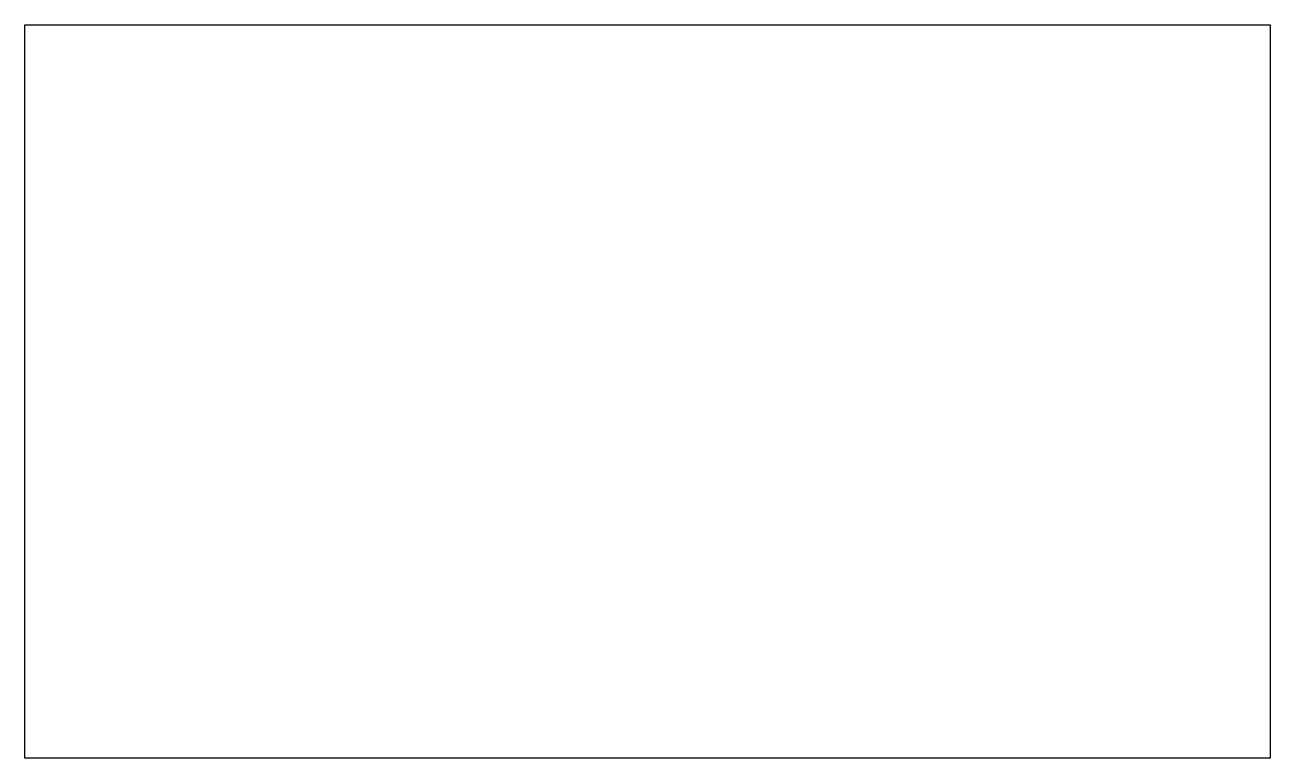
# Model space of a CAD drawing. Header units: feet. Extents: x 2603 to 2725, y 7527 to 7599.
import ezdxf

# ---------------------------------------------------------------- set-up
doc = ezdxf.new("R2010")
doc.units = ezdxf.units.FT
doc.header["$MEASUREMENT"] = 0

msp = doc.modelspace()

# ---------------------------------------------------------------- linework, layer by layer
msp.add_lwpolyline([(2603.41, 7598.58), (2724.69, 7598.58), (2724.69, 7527.16), (2603.41, 7527.16)], close=True)

doc.saveas('drawing.dxf')
